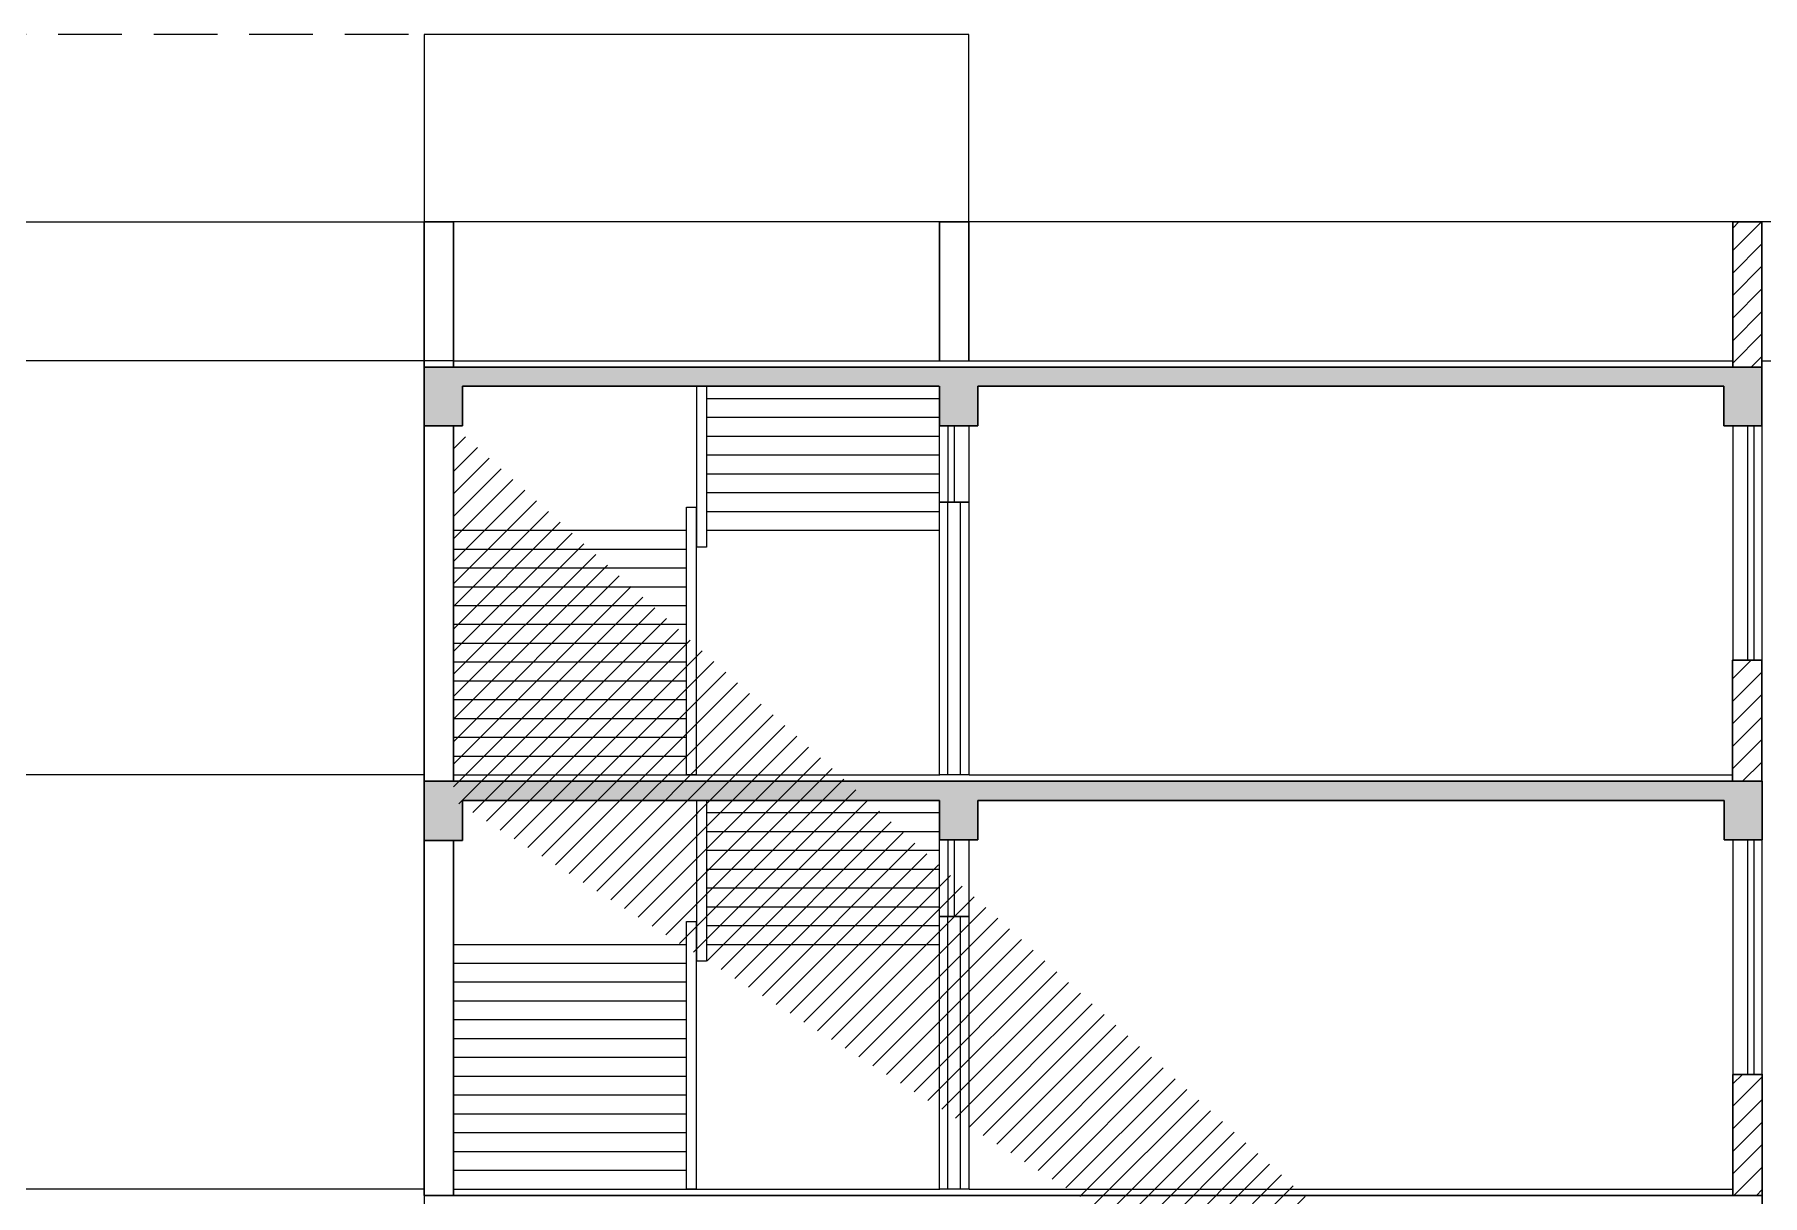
# Model space of a CAD drawing. Header units: millimetres. Extents: x 3614 to 12428, y -844 to 6844.
# Drawn here: x 5579.9 to 5593.46, y -586.56 to -577.45 of the extents above; entities that cross this region are included whole.
import ezdxf

# ---------------------------------------------------------------- set-up
doc = ezdxf.new("R2010")
doc.units = ezdxf.units.MM
doc.header["$LTSCALE"] = 40
doc.header["$MEASUREMENT"] = 0
for name, pattern in [('DASHDOT', [1, 0.5, -0.25, 0, -0.25]), ('DASHED', [0.75, 0.5, -0.25]), ('DASHED2', [0.375, 0.25, -0.125])]:
    doc.linetypes.add(name, pattern=pattern)
for name, color, linetype, lineweight in [('Column Hatch', 253, 'CONTINUOUS', 13), ('Door', 54, 'CONTINUOUS', 18), ('E2', 250, 'CONTINUOUS', 20), ('E6', 254, 'CONTINUOUS', 15), ('FLOOR FINISH', 10, 'CONTINUOUS', 15), ('GRID', 134, 'DASHDOT', 13), ('Hatch', 42, 'CONTINUOUS', 15), ('Railing', 23, 'CONTINUOUS', 18), ('Stair', 1, 'CONTINUOUS', 15), ('Ventilator', 6, 'DASHED', 18), ('Wall', 7, 'CONTINUOUS', 30), ('Window', 150, 'CONTINUOUS', 15), ('Window-Wall', 7, 'CONTINUOUS', 18)]:
    doc.layers.add(name, color=color, linetype=linetype, lineweight=lineweight)

msp = doc.modelspace()

# ---------------------------------------------------------------- hatches: boundary and pattern name
at = {"layer": 'Column Hatch', "ltscale": 0.05}
h = msp.add_hatch(dxfattribs=at)
h.set_pattern_fill('ANSI31', color=256)
h.set_pattern_definition([(45, (-342.27239, -120.98462), (-0.0883883476, 0.0883883476), [])])
h.paths.add_polyline_path([(5587.2307, -589.8098), (5587.0007, -589.8098), (5587.0007, -587.6198), (5587.2307, -587.6198)], flags=17)
h.paths.add_polyline_path([(5593.459, -586.5598), (5593.2289, -586.5598), (5593.2289, -585.6098), (5593.459, -585.6098)])
h.paths.add_polyline_path([(5593.4548, -583.3098), (5593.2247, -583.3098), (5593.2247, -582.3598), (5593.4548, -582.3598)], flags=17)
h.paths.add_polyline_path([(5593.4568, -580.0598), (5593.2267, -580.0598), (5593.2267, -578.9198), (5593.4568, -578.9198)])
edge = h.paths.add_edge_path()
edge.add_line((5583.1858, -583.4198), (5583.1858, -583.4598))
edge.add_line((5593.2249, -589.8098), (5593.2249, -588.8598))
edge.add_line((5593.2249, -588.8598), (5593.455, -588.8598))
edge.add_line((5593.455, -588.8598), (5593.455, -589.8098))
edge.add_line((5593.455, -589.8098), (5593.4549, -589.8098))
edge.add_line((5583.1857, -580.5198), (5583.1857, -583.4598))
at = {"layer": 'Hatch', "linetype": 'Continuous', "ltscale": 0.05}
h = msp.add_hatch(dxfattribs=at)
h.set_pattern_fill('AR-CONC', color=256, scale=0.02)
h.set_pattern_definition([(50, (-865.89073, -199.01879), (0.1434520365, -0.012550427), [0.015, -0.165]), (355, (-865.89073, -199.01879), (-0.0277502667, 0.1504384267), [0.012, -0.132]), (100.4514445, (-865.87877, -199.01984), (0.1157017693, 0.1378879982), [0.0127480384, -0.1402284224]), (46.1842, (-865.89073, -198.9788), (0.213448266, -0.033103856), [0.0225, -0.2475]), (96.6356355, (-865.87294, -198.98155), (0.186932389, 0.19482372), [0.0191220684, -0.210342752]), (351.184164, (-865.89073, -198.9788), (0.186932389, 0.19482372), [0.018, -0.198]), (21, (-865.87073, -198.98879), (0.1193814104, -0.0805237781), [0.015, -0.165]), (326, (-865.87073, -198.98879), (0.0486630664, 0.145030009), [0.012, -0.132]), (71.4514447, (-865.86078, -198.9955), (0.1680444753, 0.0645062306), [0.012748038, -0.1402284224]), (37.5, (-865.890725, -199.01879), (0.00243197106, 0.06657877077), [0, -0.1304, 0, -0.134, 0, -0.1325]), (7.5, (-865.890725, -199.01879), (0.0526139075, 0.0788823424), [0, -0.0764, 0, -0.1274, 0, -0.0505]), (327.5, (-865.935325, -199.01879), (0.10676448723, -0.00451097435), [0, -0.05, 0, -0.156, 0, -0.207]), (317.5, (-865.955325, -199.01879), (0.1166372339, 0.0200209965), [0, -0.065, 0, -0.1036, 0, -0.147])])
h.paths.add_polyline_path([(5583.2558, -580.2098), (5586.9989, -580.2098), (5586.9989, -580.5198), (5587.2988, -580.5198), (5587.2988, -580.2098), (5593.159, -580.2098), (5593.159, -580.5198), (5593.4569, -580.5198), (5593.4569, -580.0598), (5582.9558, -580.0598), (5582.9558, -580.5198), (5583.2558, -580.5198)])
h = msp.add_hatch(dxfattribs=at)
h.set_pattern_fill('AR-CONC', color=256, scale=0.02)
h.set_pattern_definition([(50, (-865.89073, -202.26879), (0.1434520365, -0.012550427), [0.015, -0.165]), (355, (-865.89073, -202.26879), (-0.0277502667, 0.1504384267), [0.012, -0.132]), (100.4514445, (-865.87877, -202.26984), (0.1157017693, 0.1378879982), [0.0127480384, -0.1402284224]), (46.1842, (-865.89073, -202.2288), (0.213448266, -0.033103856), [0.0225, -0.2475]), (96.6356355, (-865.87294, -202.23155), (0.186932389, 0.19482372), [0.0191220684, -0.210342752]), (351.184164, (-865.89073, -202.2288), (0.186932389, 0.19482372), [0.018, -0.198]), (21, (-865.87073, -202.23879), (0.1193814104, -0.0805237781), [0.015, -0.165]), (326, (-865.87073, -202.23879), (0.0486630664, 0.145030009), [0.012, -0.132]), (71.4514447, (-865.86078, -202.2455), (0.1680444753, 0.0645062306), [0.012748038, -0.1402284224]), (37.5, (-865.890725, -202.26879), (0.00243197106, 0.06657877077), [0, -0.1304, 0, -0.134, 0, -0.1325]), (7.5, (-865.890725, -202.26879), (0.0526139075, 0.0788823424), [0, -0.0764, 0, -0.1274, 0, -0.0505]), (327.5, (-865.935325, -202.26879), (0.10676448723, -0.00451097435), [0, -0.05, 0, -0.156, 0, -0.207]), (317.5, (-865.955325, -202.26879), (0.1166372339, 0.0200209965), [0, -0.065, 0, -0.1036, 0, -0.147])])
h.paths.add_polyline_path([(5583.2558, -583.4598), (5586.9989, -583.4598), (5586.9989, -583.7698), (5587.2988, -583.7698), (5587.2988, -583.4598), (5593.159, -583.4598), (5593.159, -583.7698), (5593.4569, -583.7698), (5593.4569, -583.3098), (5582.9558, -583.3098), (5582.9558, -583.7698), (5583.2558, -583.7698)])

# ---------------------------------------------------------------- linework, layer by layer
at = {"layer": 'Door', "linetype": 'Continuous', "ltscale": 0.05}
for p, q in [((5587.0657, -583.2598), (5587.0657, -581.1198)), ((5587.1657, -583.2598), (5587.1657, -581.1198)), ((5587.0657, -586.5098), (5587.0657, -584.3698)), ((5587.1657, -586.5098), (5587.1657, -584.3698))]:
    msp.add_line(p, q, dxfattribs=at)
at = {"layer": 'E2', "linetype": 'Continuous', "ltscale": 0.05}
for p, q in [((5587.2307, -577.4498), (5582.9558, -577.4498)), ((5582.9558, -577.4498), (5582.9558, -578.9198)), ((5587.2307, -578.9198), (5587.2307, -577.4498)), ((5561.6488, -578.9198), (5583.1858, -578.9198)), ((5593.2267, -578.9198), (5583.1858, -578.9198)), ((5604.0588, -578.9198), (5593.4569, -578.9198)), ((5583.1858, -580.0098), (5574.9538, -580.0098)), ((5583.1878, -582.2098), (5583.1839, -582.2098)), ((5582.9558, -583.2598), (5574.9557, -583.2598)), ((5583.1858, -585.8098), (5583.1839, -585.8098)), ((5582.9558, -586.3198), (5582.9558, -589.8098)), ((5582.9558, -586.5098), (5574.9538, -586.5098))]:
    msp.add_line(p, q, dxfattribs=at)
msp.add_lwpolyline([(5593.4568, -580.0098), (5603.7588, -580.0098), (5603.7747, -593.6098)], dxfattribs=at)
at = {"layer": 'E6', "color": 5, "linetype": 'Continuous', "lineweight": 30, "ltscale": 0.05}
for p, q in [((5582.9558, -580.0598), (5593.4569, -580.0598)), ((5582.9558, -580.0598), (5582.9558, -580.5198)), ((5593.4569, -580.0598), (5593.4569, -580.5198)), ((5583.2558, -580.2098), (5586.9989, -580.2098)), ((5583.2558, -580.2098), (5583.2558, -580.5198)), ((5587.0007, -580.2098), (5587.0007, -580.5198)), ((5587.3007, -580.2098), (5593.1569, -580.2098)), ((5587.3007, -580.2098), (5587.3007, -580.5198)), ((5593.1569, -580.2098), (5593.1569, -580.5198)), ((5582.9558, -580.5198), (5583.2558, -580.5198)), ((5587.0007, -580.5198), (5587.3006, -580.5198)), ((5593.1569, -580.5198), (5593.4569, -580.5198)), ((5582.9558, -583.3098), (5593.4569, -583.3098)), ((5582.9558, -583.3153), (5582.9558, -583.7753)), ((5593.459, -583.7698), (5593.459, -583.3098)), ((5583.2558, -583.4598), (5587.0008, -583.4598)), ((5583.2558, -583.4653), (5583.2558, -583.7753)), ((5587.0007, -583.7698), (5587.0007, -583.4598)), ((5587.3007, -583.4598), (5593.159, -583.4598)), ((5587.3007, -583.7698), (5587.3007, -583.4598)), ((5593.159, -583.7698), (5593.159, -583.4598)), ((5582.9558, -583.7753), (5583.2558, -583.7753)), ((5587.0007, -583.7698), (5587.3006, -583.7698)), ((5587.0008, -583.7698), (5587.2309, -583.7698)), ((5593.159, -583.7698), (5593.4589, -583.7698)), ((5582.9558, -586.5598), (5593.4569, -586.5598)), ((5593.459, -587.0198), (5593.459, -586.5598))]:
    msp.add_line(p, q, dxfattribs=at)
at = {"layer": 'FLOOR FINISH', "linetype": 'Continuous', "ltscale": 0.05}
for p, q in [((5583.1858, -580.0098), (5593.2307, -580.0098)), ((5587.2328, -583.2598), (5593.2307, -583.2598)), ((5587.2328, -586.5098), (5593.2307, -586.5098))]:
    msp.add_line(p, q, dxfattribs=at)
at = {"layer": 'GRID', "linetype": 'DASHED2', "ltscale": 0.05}
msp.add_line((5583.5823, -577.4498), (5552.1579, -577.4498), dxfattribs=at)
at = {"layer": 'Railing', "ltscale": 0.05}
for points in [[(5585.1708, -581.4723), (5585.0958, -581.4723), (5585.0958, -580.2098), (5585.1708, -580.2098)], [(5585.0908, -583.2598), (5585.0158, -583.2598), (5585.0158, -581.1598), (5585.0908, -581.1598)], [(5585.1707, -584.7223), (5585.0957, -584.7223), (5585.0957, -583.4598), (5585.1707, -583.4598)], [(5585.0907, -586.5098), (5585.0157, -586.5098), (5585.0157, -584.4098), (5585.0907, -584.4098)]]:
    msp.add_lwpolyline(points, close=True, dxfattribs=at)
at = {"layer": 'Stair', "ltscale": 0.05}
for p, q in [((5585.1708, -580.3052), (5587.0008, -580.3052)), ((5585.1708, -580.453), (5587.0008, -580.453)), ((5585.1708, -580.6007), (5587.0008, -580.6007)), ((5585.1708, -580.7484), (5587.0008, -580.7484)), ((5585.1708, -580.8961), (5587.0008, -580.8961)), ((5585.1708, -581.0439), (5587.0008, -581.0439)), ((5585.1708, -581.1916), (5587.0008, -581.1916)), ((5583.1858, -581.3393), (5585.0158, -581.3393)), ((5585.1708, -581.3393), (5587.0008, -581.3393)), ((5583.1858, -581.487), (5585.0158, -581.487)), ((5583.1858, -581.6348), (5585.0158, -581.6348)), ((5583.1858, -581.7825), (5585.0158, -581.7825)), ((5583.1858, -581.9302), (5585.0158, -581.9302)), ((5583.1858, -582.078), (5585.0158, -582.078)), ((5583.1858, -582.2257), (5585.0158, -582.2257)), ((5583.1858, -582.3734), (5585.0158, -582.3734)), ((5583.1858, -582.5211), (5585.0158, -582.5211)), ((5583.1858, -582.6689), (5585.0158, -582.6689)), ((5583.1858, -582.8166), (5585.0158, -582.8166)), ((5583.1858, -582.9643), (5585.0158, -582.9643)), ((5583.1858, -583.112), (5585.0158, -583.112)), ((5583.1857, -583.2598), (5585.0157, -583.2598)), ((5583.1858, -583.2598), (5585.0158, -583.2598)), ((5585.1707, -583.5552), (5587.0007, -583.5552)), ((5585.1707, -583.703), (5587.0007, -583.703)), ((5585.1707, -583.8507), (5587.0007, -583.8507)), ((5585.1707, -583.9984), (5587.0007, -583.9984)), ((5585.1707, -584.1461), (5587.0007, -584.1461)), ((5585.1707, -584.2939), (5587.0007, -584.2939)), ((5585.1707, -584.4416), (5587.0007, -584.4416)), ((5583.1857, -584.5893), (5585.0157, -584.5893)), ((5585.1707, -584.5893), (5587.0007, -584.5893)), ((5583.1857, -584.737), (5585.0157, -584.737)), ((5583.1857, -584.8848), (5585.0157, -584.8848)), ((5583.1857, -585.0325), (5585.0157, -585.0325)), ((5583.1857, -585.1802), (5585.0157, -585.1802)), ((5583.1857, -585.328), (5585.0157, -585.328)), ((5583.1857, -585.4757), (5585.0157, -585.4757)), ((5583.1857, -585.6234), (5585.0157, -585.6234)), ((5583.1857, -585.7711), (5585.0157, -585.7711)), ((5583.1857, -585.9189), (5585.0157, -585.9189)), ((5583.1857, -586.0666), (5585.0157, -586.0666)), ((5583.1857, -586.2143), (5585.0157, -586.2143)), ((5583.1857, -586.362), (5585.0157, -586.362)), ((5583.1857, -586.5098), (5585.0157, -586.5098)), ((5583.1858, -586.5098), (5585.0158, -586.5098))]:
    msp.add_line(p, q, dxfattribs=at)
at = {"layer": 'Stair', "linetype": 'Continuous', "ltscale": 0.05}
for p, q in [((5583.1858, -583.2598), (5587.0028, -583.2598)), ((5583.1858, -586.5098), (5587.0028, -586.5098))]:
    msp.add_line(p, q, dxfattribs=at)
at = {"layer": 'Ventilator', "linetype": 'Continuous', "ltscale": 0.05}
for p, q in [((5587.0657, -580.5198), (5587.0657, -581.1198)), ((5587.1157, -580.5198), (5587.1157, -581.1198)), ((5587.0657, -583.7698), (5587.0657, -584.3698)), ((5587.1157, -583.7698), (5587.1157, -584.3698))]:
    msp.add_line(p, q, dxfattribs=at)
at = {"layer": 'Wall', "linetype": 'Continuous', "ltscale": 0.05}
for p, q in [((5587.0007, -578.9198), (5587.0007, -580.0098)), ((5587.0007, -578.9198), (5587.2307, -578.9198)), ((5587.2307, -578.9198), (5587.2307, -580.0098))]:
    msp.add_line(p, q, dxfattribs=at)
for points in [[(5583.1858, -583.7753), (5583.1857, -586.5598), (5582.9557, -586.5598), (5582.9557, -578.9198), (5583.1857, -578.9198), (5583.1857, -580.0598)], [(5583.1857, -580.5198), (5583.1857, -583.3098)], [(5583.1858, -581.3198), (5583.1858, -582.2598)], [(5583.1857, -583.7753), (5583.1857, -584.0098)]]:
    msp.add_lwpolyline(points, dxfattribs=at)
for points in [[(5593.4568, -580.0598), (5593.2267, -580.0598), (5593.2267, -578.9198), (5593.4568, -578.9198)], [(5593.4548, -583.3098), (5593.2247, -583.3098), (5593.2247, -582.3598), (5593.4548, -582.3598)], [(5593.459, -586.5598), (5593.2289, -586.5598), (5593.2289, -585.6098), (5593.459, -585.6098)]]:
    msp.add_lwpolyline(points, close=True, dxfattribs=at)
at = {"layer": 'Window', "linetype": 'Continuous', "ltscale": 0.05}
for p, q in [((5593.3439, -580.5198), (5593.3439, -582.3598)), ((5593.3939, -580.5198), (5593.3939, -582.3598)), ((5593.3439, -583.7698), (5593.3439, -585.6098)), ((5593.3939, -583.7698), (5593.3939, -585.6098))]:
    msp.add_line(p, q, dxfattribs=at)
at = {"layer": 'Window-Wall', "linetype": 'Continuous', "ltscale": 0.05}
for points in [[(5587.2307, -581.1198), (5587.0007, -581.1198), (5587.0007, -580.5198), (5587.2307, -580.5198)], [(5593.2289, -582.3598), (5593.459, -582.3598), (5593.459, -580.5198), (5593.2289, -580.5198)], [(5587.2307, -583.2598), (5587.0007, -583.2598), (5587.0007, -581.1198), (5587.2307, -581.1198)], [(5587.2307, -584.3698), (5587.0007, -584.3698), (5587.0007, -583.7698), (5587.2307, -583.7698)], [(5593.2289, -585.6098), (5593.459, -585.6098), (5593.459, -583.7698), (5593.2289, -583.7698)], [(5587.2307, -586.5098), (5587.0007, -586.5098), (5587.0007, -584.3698), (5587.2307, -584.3698)]]:
    msp.add_lwpolyline(points, close=True, dxfattribs=at)

doc.saveas('drawing.dxf')
